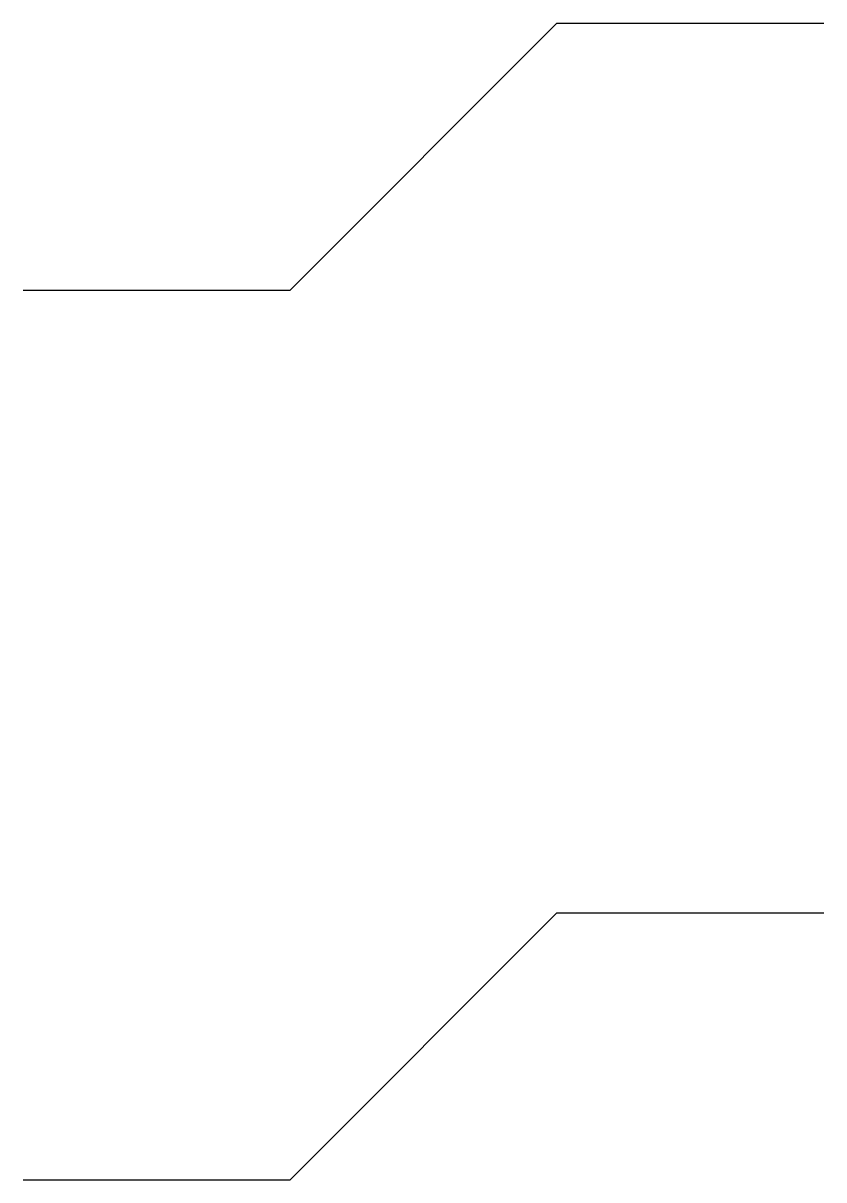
# Model space of a CAD drawing. Extents: x 0 to 9, y 20 to 33.
import ezdxf

# ---------------------------------------------------------------- set-up
doc = ezdxf.new("R2010")
doc.units = 0
doc.layers.add('contours', color=1, linetype='CONTINUOUS')

msp = doc.modelspace()

# ---------------------------------------------------------------- linework, layer by layer
at = {"layer": 'contours'}
for points in [[(0, 30, 0), (3, 30, 0), (6, 33, 0), (9, 33, 0)], [(0, 20, 0), (3, 20, 0), (6, 23, 0), (9, 23, 0)]]:
    msp.add_polyline3d(points, dxfattribs=at)

doc.saveas('drawing.dxf')
